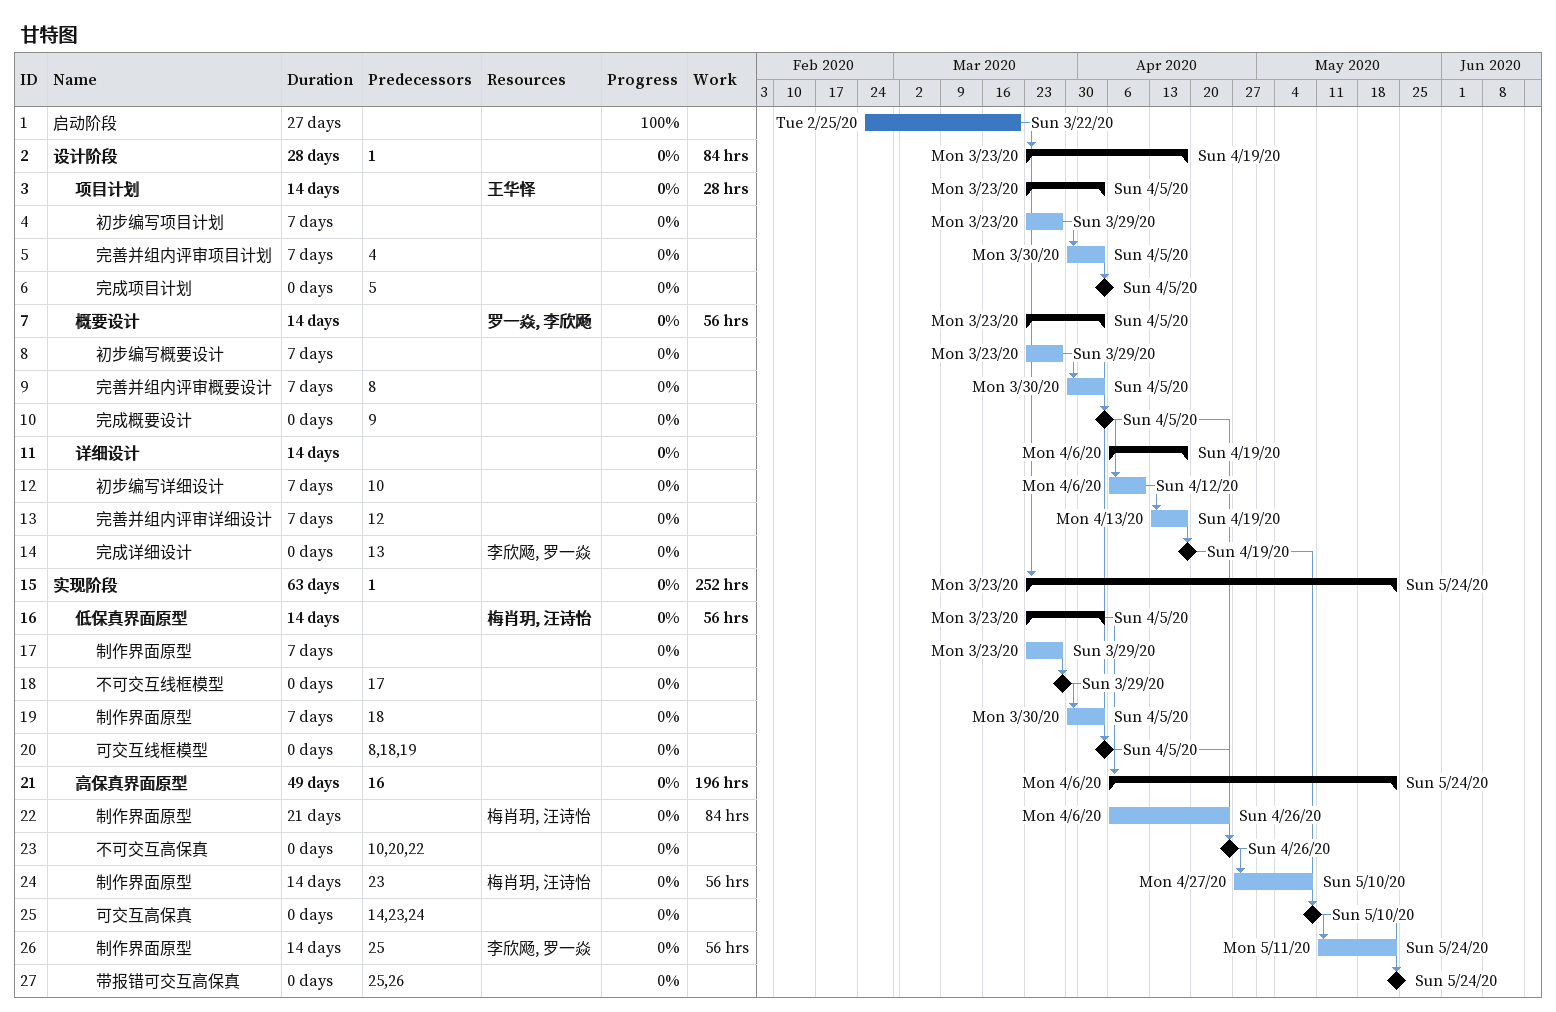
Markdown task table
甘特图

| ID | Level | Task | Duration | Start | Finish | Predecessors | Resources | % complete | Work (h) |
|---|---|---|---|---|---|---|---|---|---|
| 1 | 1 | 启动阶段 | 27d | 2020-02-25 | 2020-03-22 |  |  | 100 |  |
| 2 | 1 | **设计阶段** | 28d | 2020-03-23 | 2020-04-19 | 1 |  | 0 | 84 |
| 3 | 2 | **项目计划** | 14d | 2020-03-23 | 2020-04-05 |  | 王华怿 | 0 | 28 |
| 4 | 3 | 初步编写项目计划 | 7d | 2020-03-23 | 2020-03-29 |  |  | 0 |  |
| 5 | 3 | 完善并组内评审项目计划 | 7d | 2020-03-30 | 2020-04-05 | 4 |  | 0 |  |
| 6 | 3 | 完成项目计划 | 0d | 2020-04-05 | 2020-04-05 | 5 |  | 0 |  |
| 7 | 2 | **概要设计** | 14d | 2020-03-23 | 2020-04-05 |  | 罗一焱, 李欣飏 | 0 | 56 |
| 8 | 3 | 初步编写概要设计 | 7d | 2020-03-23 | 2020-03-29 |  |  | 0 |  |
| 9 | 3 | 完善并组内评审概要设计 | 7d | 2020-03-30 | 2020-04-05 | 8 |  | 0 |  |
| 10 | 3 | 完成概要设计 | 0d | 2020-04-05 | 2020-04-05 | 9 |  | 0 |  |
| 11 | 2 | **详细设计** | 14d | 2020-04-06 | 2020-04-19 |  |  | 0 |  |
| 12 | 3 | 初步编写详细设计 | 7d | 2020-04-06 | 2020-04-12 | 10 |  | 0 |  |
| 13 | 3 | 完善并组内评审详细设计 | 7d | 2020-04-13 | 2020-04-19 | 12 |  | 0 |  |
| 14 | 3 | 完成详细设计 | 0d | 2020-04-19 | 2020-04-19 | 13 | 李欣飏, 罗一焱 | 0 |  |
| 15 | 1 | **实现阶段** | 63d | 2020-03-23 | 2020-05-24 | 1 |  | 0 | 252 |
| 16 | 2 | **低保真界面原型** | 14d | 2020-03-23 | 2020-04-05 |  | 梅肖玥, 汪诗怡 | 0 | 56 |
| 17 | 3 | 制作界面原型 | 7d | 2020-03-23 | 2020-03-29 |  |  | 0 |  |
| 18 | 3 | 不可交互线框模型 | 0d | 2020-03-29 | 2020-03-29 | 17 |  | 0 |  |
| 19 | 3 | 制作界面原型 | 7d | 2020-03-30 | 2020-04-05 | 18 |  | 0 |  |
| 20 | 3 | 可交互线框模型 | 0d | 2020-04-05 | 2020-04-05 | 8, 18, 19 |  | 0 |  |
| 21 | 2 | **高保真界面原型** | 49d | 2020-04-06 | 2020-05-24 | 16 |  | 0 | 196 |
| 22 | 3 | 制作界面原型 | 21d | 2020-04-06 | 2020-04-26 |  | 梅肖玥, 汪诗怡 | 0 | 84 |
| 23 | 3 | 不可交互高保真 | 0d | 2020-04-26 | 2020-04-26 | 10, 20, 22 |  | 0 |  |
| 24 | 3 | 制作界面原型 | 14d | 2020-04-27 | 2020-05-10 | 23 | 梅肖玥, 汪诗怡 | 0 | 56 |
| 25 | 3 | 可交互高保真 | 0d | 2020-05-10 | 2020-05-10 | 14, 23, 24 |  | 0 |  |
| 26 | 3 | 制作界面原型 | 14d | 2020-05-11 | 2020-05-24 | 25 | 李欣飏, 罗一焱 | 0 | 56 |
| 27 | 3 | 带报错可交互高保真 | 0d | 2020-05-24 | 2020-05-24 | 25, 26 |  | 0 |  |
